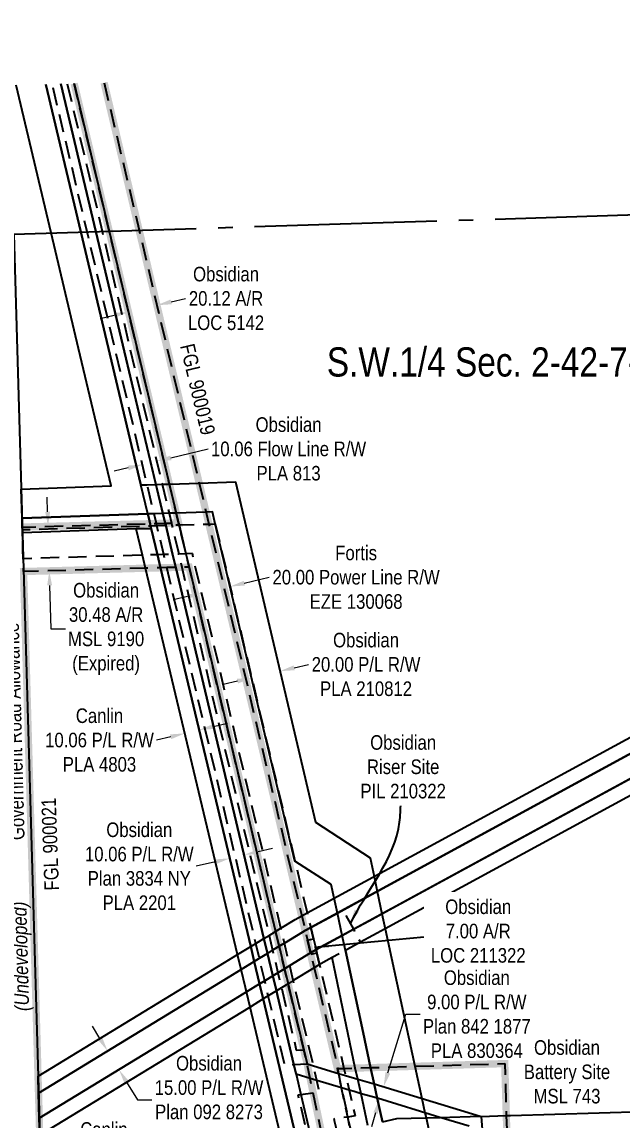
# Model space of a CAD drawing. Extents: x 632269 to 650517, y 5825252 to 5832959.
# Drawn here: x 641387 to 641799, y 5827954 to 5828707 of the extents above; entities that cross this region are included whole.
import ezdxf
from ezdxf.enums import TextEntityAlignment as Align

# ---------------------------------------------------------------- set-up
doc = ezdxf.new("R2010")
doc.units = 0
doc.header["$LTSCALE"] = 5
doc.header["$PDMODE"] = 35
doc.header["$PDSIZE"] = 10
for name, pattern in [('CENTERLINEX3', [5, 2.5, -1, 0.5, -1]), ('foc-ACCESSROAD', [3.75, 2.5, -1.25]), ('foc-FLOWLINE', [3.75, 2.5, -1.25]), ('foc-QUARTERLINE', [33, 25, -3, 2, -3])]:
    doc.linetypes.add(name, pattern=pattern)
doc.layers.get('Defpoints').update_dxf_attribs({"color": 9})
doc.layers.add('AS-TRAPPER BOUNDARY', color=7, linetype='CENTERLINEX3', true_color=0xb85c00, transparency=0.6)
doc.layers.add('AS-TRAPPER-T', color=7, linetype='Continuous', true_color=0xc26100)
for name, color, linetype in [('C-AR', 13, 'foc-ACCESSROAD'), ('C-FLOWLINE', 13, 'foc-FLOWLINE'), ('C-RW', 13, 'Continuous'), ('C-SYMBOL', 7, 'Continuous'), ('C-WS', 13, 'foc-ACCESSROAD'), ('F-EZE', 190, 'foc-FLOWLINE'), ('F-RW', 190, 'Continuous'), ('L-ROAD-T', 7, 'Continuous'), ('L-SEC', 7, 'Continuous'), ('L-SECQ', 8, 'foc-QUARTERLINE')]:
    doc.layers.add(name, color=color, linetype=linetype)
for name, color, linetype, lineweight in [('C-AR-T', 13, 'Continuous', 9), ('C-FLOWLINE-T', 13, 'Continuous', 9), ('C-RW-T', 13, 'Continuous', 9), ('C-WS-T', 13, 'Continuous', 9), ('F-EZE-T', 190, 'Continuous', 9), ('F-RW-T', 190, 'Continuous', 9), ('T-TEXT', 48, 'Continuous', 18)]:
    doc.layers.add(name, color=color, linetype=linetype, lineweight=lineweight)
doc.styles.add('175L', font='ARIALN.TTF', dxfattribs={"height": 20})
doc.styles.add('80CG', font='ARIALN.TTF', dxfattribs={"height": 10})
doc.styles.add('80L', font='ARIALN.TTF', dxfattribs={"height": 10})
doc.styles.add('80LS', font='ARIALNI.TTF', dxfattribs={"height": 10})
doc.dimstyles.new('Compass 5 000', dxfattribs={"dimscale": 5, "dimtxt": 9, "dimasz": 2, "dimexe": 0.2, "dimexo": 0.0625, "dimgap": 0.5, "dimtad": 0, "dimtih": 1, "dimtoh": 1, "dimzin": 0, "dimdsep": 46, "dimtxsty": '80CG', "dimcen": 0.1, "dimse1": 1, "dimse2": 1, "dimclrd": 256, "dimclrt": 256, "dimaunit": 1, "dimadec": 4, "dimazin": 0, "dimtfac": 0.06, "dimtofl": 0, "dimtmove": 0, "dimatfit": 1, "dimfxl": 0.2, "dimtolj": 1, "dimtzin": 0, "dimlwd": -1, "dimarcsym": 0})

# ---------------------------------------------------------------- blocks, each defined once
blk = doc.blocks.new('*D439')
at = {"layer": 'Defpoints', "color": 0, "transparency": 16777216}
for p in [(641530.04, 5828319.53), (641530.14, 5828319.09), (641510.7, 5828314.5)]:
    blk.add_point(p, dxfattribs=at)
at = {"layer": 'F-EZE-T', "transparency": 16777216}
for p, q in [((641539.77, 5828321.83), (641556.82, 5828325.86)), ((641500.87, 5828312.64), (641491.14, 5828310.34))]:
    blk.add_line(p, q, dxfattribs=at)
for points in [[(641539.39, 5828323.45), (641540.15, 5828320.21), (641530.04, 5828319.53)], [(641500.48, 5828314.26), (641501.25, 5828311.02), (641510.6, 5828314.94)]]:
    blk.add_solid(points, dxfattribs=at)
at = {"layer": 'F-EZE-T', "transparency": 16777216, "insert": (641616.41, 5828325.86), "char_height": 10, "attachment_point": 5, "style": '80CG'}
blk.add_mtext('\\A1;Fortis\\P20.00 Power Line R/W\\PEZE 130068', dxfattribs=at)
blk = doc.blocks.new('*D478')
at = {"layer": 'C-AR-T', "transparency": 16777216}
for p, q in [((641489.64, 5828514.66), (641499.37, 5828516.97)), ((641450.66, 5828505.41), (641440.93, 5828503.1))]:
    blk.add_line(p, q, dxfattribs=at)
for points in [[(641489.25, 5828516.28), (641490.02, 5828513.04), (641479.91, 5828512.35)], [(641450.27, 5828507.03), (641451.04, 5828503.78), (641460.39, 5828507.72)]]:
    blk.add_solid(points, dxfattribs=at)
at = {"layer": 'Defpoints', "color": 0, "transparency": 16777216}
for p in [(641459.11, 5828513.1), (641478.63, 5828517.74), (641479.91, 5828512.35)]:
    blk.add_point(p, dxfattribs=at)
at = {"layer": 'C-AR-T', "transparency": 16777216, "insert": (641527.27, 5828516.97), "char_height": 10, "attachment_point": 5, "style": '80CG'}
blk.add_mtext('\\A1;Obsidian\\P20.12 A/R\\PLOC 5142', dxfattribs=at)
blk = doc.blocks.new('*D522')
at = {"layer": 'C-AR-T', "transparency": 16777216}
for p, q in [((641405.01, 5828370.75), (641404.74, 5828380.75)), ((641406.37, 5828320.3), (641407.17, 5828290.48)), ((641407.17, 5828290.48), (641417.17, 5828290.48))]:
    blk.add_line(p, q, dxfattribs=at)
for points in [[(641406.67, 5828370.8), (641403.34, 5828370.71), (641405.28, 5828360.76)], [(641408.03, 5828320.35), (641404.7, 5828320.26), (641406.1, 5828330.3)]]:
    blk.add_solid(points, dxfattribs=at)
at = {"layer": 'Defpoints', "color": 0, "transparency": 16777216}
for p in [(641423.36, 5828361.24), (641406.1, 5828330.3), (641424.18, 5828330.79)]:
    blk.add_point(p, dxfattribs=at)
at = {"layer": 'C-AR-T', "transparency": 16777216, "insert": (641445.07, 5828290.48), "char_height": 10, "attachment_point": 5, "style": '80CG'}
blk.add_mtext('\\A1;Obsidian\\P30.48 A/R\\PMSL 9190\\P(Expired)', dxfattribs=at)
blk = doc.blocks.new('*D544')
at = {"layer": 'C-FLOWLINE-T', "transparency": 16777216}
for p, q in [((641489.47, 5828407.74), (641515.13, 5828413.82)), ((641460.22, 5828400.81), (641450.49, 5828398.5))]:
    blk.add_line(p, q, dxfattribs=at)
for points in [[(641489.09, 5828409.36), (641489.86, 5828406.12), (641479.74, 5828405.43)], [(641459.84, 5828402.43), (641460.6, 5828399.18), (641469.95, 5828403.11)]]:
    blk.add_solid(points, dxfattribs=at)
at = {"layer": 'Defpoints', "color": 0, "transparency": 16777216}
for p in [(641468.12, 5828410.85), (641477.91, 5828413.17), (641479.74, 5828405.43)]:
    blk.add_point(p, dxfattribs=at)
at = {"layer": 'C-FLOWLINE-T', "transparency": 16777216, "insert": (641570.13, 5828413.82), "char_height": 10, "attachment_point": 5, "style": '80CG'}
blk.add_mtext('\\A1;Obsidian\\P10.06 Flow Line R/W\\PPLA 813', dxfattribs=at)
blk = doc.blocks.new('*D571')
at = {"layer": 'C-RW-T', "transparency": 16777216}
for p, q in [((641549.33, 5828137.82), (641559.06, 5828140.14)), ((641520.08, 5828130.86), (641506.9, 5828127.73))]:
    blk.add_line(p, q, dxfattribs=at)
for points in [[(641548.95, 5828139.44), (641549.72, 5828136.2), (641539.6, 5828135.51)], [(641519.69, 5828132.48), (641520.46, 5828129.24), (641529.8, 5828133.18)]]:
    blk.add_solid(points, dxfattribs=at)
at = {"layer": 'Defpoints', "color": 0, "transparency": 16777216}
for p in [(641527.08, 5828144.64), (641536.88, 5828146.97), (641529.8, 5828133.18)]:
    blk.add_point(p, dxfattribs=at)
at = {"layer": 'C-RW-T', "transparency": 16777216, "insert": (641467.82, 5828127.73), "char_height": 10, "attachment_point": 5, "style": '80CG'}
blk.add_mtext('\\A1;Obsidian\\P10.06 P/L R/W\\PPlan 3834 NY\\PPLA 2201', dxfattribs=at)
blk = doc.blocks.new('*D611')
at = {"layer": 'C-RW-T', "transparency": 16777216}
for p, q in [((641440.87, 5828009.71), (641435.66, 5828018.24)), ((641459.11, 5827979.81), (641466.52, 5827967.67)), ((641466.52, 5827967.67), (641476.52, 5827967.67))]:
    blk.add_line(p, q, dxfattribs=at)
for points in [[(641442.3, 5828010.57), (641439.45, 5828008.84), (641446.08, 5828001.17)], [(641460.53, 5827980.68), (641457.68, 5827978.95), (641453.9, 5827988.35)]]:
    blk.add_solid(points, dxfattribs=at)
at = {"layer": 'Defpoints', "color": 0, "transparency": 16777216}
for p in [(641475.93, 5828019.38), (641483.74, 5828006.56), (641453.9, 5827988.35)]:
    blk.add_point(p, dxfattribs=at)
at = {"layer": 'C-RW-T', "transparency": 16777216, "insert": (641515.6, 5827967.67), "char_height": 10, "attachment_point": 5, "style": '80CG'}
blk.add_mtext('\\A1;Obsidian\\P15.00 P/L R/W\\PPlan 092 8273\\PPLA 064782', dxfattribs=at)
blk = doc.blocks.new('*D661')
at = {"layer": 'C-RW-T', "transparency": 16777216}
for p, q in [((641573.92, 5828263.8), (641583.68, 5828266.09)), ((641535.1, 5828254.66), (641525.37, 5828252.37))]:
    blk.add_line(p, q, dxfattribs=at)
for points in [[(641573.54, 5828265.42), (641574.3, 5828262.17), (641564.18, 5828261.5)], [(641534.72, 5828256.28), (641535.49, 5828253.04), (641544.84, 5828256.95)]]:
    blk.add_solid(points, dxfattribs=at)
at = {"layer": 'Defpoints', "color": 0, "transparency": 16777216}
for p in [(641564.18, 5828261.5), (641548.13, 5828242.96), (641567.48, 5828247.52)]:
    blk.add_point(p, dxfattribs=at)
at = {"layer": 'C-RW-T', "transparency": 16777216, "insert": (641623.22, 5828266.09), "char_height": 10, "attachment_point": 5, "style": '80CG'}
blk.add_mtext('\\A1;Obsidian\\P20.00 P/L R/W\\PPLA 210812', dxfattribs=at)
blk = doc.blocks.new('*D663')
at = {"layer": 'Defpoints', "color": 0, "transparency": 16777216}
for p in [(641498.9, 5828219.57), (641499.07, 5828218.87), (641508.69, 5828221.9)]:
    blk.add_point(p, dxfattribs=at)
at = {"layer": 'F-RW-T', "transparency": 16777216}
for p, q in [((641518.59, 5828223.51), (641528.32, 5828225.83)), ((641489.34, 5828216.55), (641479.61, 5828214.24))]:
    blk.add_line(p, q, dxfattribs=at)
for points in [[(641488.95, 5828218.17), (641489.72, 5828214.93), (641499.07, 5828218.87)], [(641518.2, 5828225.13), (641518.97, 5828221.89), (641508.86, 5828221.2)]]:
    blk.add_solid(points, dxfattribs=at)
at = {"layer": 'F-RW-T', "transparency": 16777216, "insert": (641440.53, 5828214.24), "char_height": 10, "attachment_point": 5, "style": '80CG'}
blk.add_mtext('\\A1;Canlin\\P10.06 P/L R/W\\PPLA 4803', dxfattribs=at)
blk = doc.blocks.new('*D673')
at = {"layer": 'C-RW-T', "transparency": 16777216}
for p, q in [((641638.16, 5827986.14), (641650.42, 5828026.33)), ((641650.42, 5828026.33), (641660.42, 5828026.33)), ((641629.78, 5827958.65), (641626.87, 5827949.08))]:
    blk.add_line(p, q, dxfattribs=at)
for points in [[(641636.57, 5827986.63), (641639.76, 5827985.65), (641635.25, 5827976.57)], [(641628.19, 5827959.13), (641631.38, 5827958.16), (641632.7, 5827968.21)]]:
    blk.add_solid(points, dxfattribs=at)
at = {"layer": 'Defpoints', "color": 0, "transparency": 16777216}
for p in [(641635.25, 5827976.57), (641644.21, 5827973.84), (641641.67, 5827965.48)]:
    blk.add_point(p, dxfattribs=at)
at = {"layer": 'C-RW-T', "transparency": 16777216, "insert": (641699.15, 5828026.33), "char_height": 10, "attachment_point": 5, "style": '80CG'}
blk.add_mtext('\\A1;Obsidian\\P9.00 P/L R/W\\PPlan 842 1877\\PPLA 830364', dxfattribs=at)
blk = doc.blocks.new('*D691')
at = {"layer": 'Defpoints', "color": 0, "transparency": 16777216}
for p in [(641499.31, 5827902.49), (641502.22, 5827904.01), (641506.25, 5827889.25)]:
    blk.add_point(p, dxfattribs=at)
at = {"layer": 'F-RW-T', "transparency": 16777216}
for p, q in [((641492.65, 5827922.27), (641482.65, 5827922.27)), ((641497.58, 5827912.87), (641492.65, 5827922.27)), ((641513.8, 5827881.91), (641518.44, 5827873.05))]:
    blk.add_line(p, q, dxfattribs=at)
for points in [[(641499.05, 5827913.65), (641496.1, 5827912.1), (641502.22, 5827904.01)], [(641515.27, 5827882.69), (641512.32, 5827881.14), (641509.15, 5827890.77)]]:
    blk.add_solid(points, dxfattribs=at)
at = {"layer": 'F-RW-T', "transparency": 16777216, "insert": (641443.57, 5827922.27), "char_height": 10, "attachment_point": 5, "style": '80CG'}
blk.add_mtext('\\A1;Canlin\\P15.00 P/L R/W\\PPlan 022 3372\\PPLA 970514', dxfattribs=at)
blk = doc.blocks.new('label_road_undeveloped')
at = {"layer": 'L-ROAD-T', "style": '80L'}
blk.add_text('Government Road Allowance', height=10, dxfattribs=at).set_placement((0, 0), align=Align.MIDDLE_CENTER)
at = {"layer": 'T-TEXT', "style": '80LS'}
blk.add_text('(Undeveloped)', height=10, dxfattribs=at).set_placement((-154.19, 0), align=Align.MIDDLE_CENTER)

msp = doc.modelspace()

# ---------------------------------------------------------------- linework, layer by layer
at = {"layer": 'AS-TRAPPER BOUNDARY', "const_width": 4.998, "flags": 128}
for points in [[(641443.694, 5828664.891), (641467.681, 5828563.854), (641515.51, 5828362.393), (641560.854, 5828171.435), (641603.609, 5827989.03), (641718.286, 5827992.489), (641719.81, 5827941.972), (641724.772, 5827777.508), (641649.183, 5827775.229), (641651.154, 5827765.202), (641927.831, 5827773.458), (641941.145, 5827773.855), (641926.011, 5828315.065), (641933.552, 5828315.279), (641930.275, 5828437.233), (642052.146, 5828440.588), (642055.505, 5828318.636), (641953.755, 5828315.833), (641968.887, 5827774.684), (642307.257, 5827784.683), (642806.932, 5827798.982), (642758.917, 5828248.844), (642695.988, 5828251.498), (642701.392, 5828372.152), (642760.747, 5828369.511), (642769.625, 5828604.685), (642773.74, 5828704.042)], [(641387.633, 5828360.312), (641494.756, 5828363.105), (641423.185, 5828664.295)]]:
    msp.add_lwpolyline(points, dxfattribs=at)
msp.add_lwpolyline([(641404.884, 5827757.872), (641388.505, 5828329.824), (641501.938, 5828332.881), (641561.258, 5828083.162), (641563.686, 5828072.922), (641567.348, 5828057.517), (641569.808, 5828047.191), (641582.871, 5827992.031), (641584.918, 5827982.307), (641593.225, 5827942.884), (641596.315, 5827928.22), (641610.899, 5827859.01), (641621.156, 5827810.337), (641623.232, 5827800.485), (641627.36, 5827780.896), (641630.793, 5827764.595)], close=True, dxfattribs=at)
at = {"layer": 'C-AR', "flags": 128}
msp.add_lwpolyline([(641443.694, 5828664.891), (641467.681, 5828563.854), (641515.51, 5828362.393), (641556.227, 5828190.886), (641560.854, 5828171.435), (641579.187, 5828093.8), (641581.566, 5828083.703), (641585.178, 5828068.449), (641587.634, 5828058.142), (641602.025, 5827997.315), (641603.61, 5827989.03), (641604.303, 5827985.775), (641606.413, 5827975.875), (641610.672, 5827955.885), (641612.48, 5827947.396), (641615.605, 5827932.732), (641628.22, 5827873.564), (641632.406, 5827853.928), (641640.717, 5827814.944), (641642.816, 5827805.097), (641646.709, 5827786.835), (641646.989, 5827785.519), (641649.183, 5827775.229), (641651.154, 5827765.202), (641646.567, 5827765.065), (641630.793, 5827764.595), (641627.36, 5827780.896), (641627.085, 5827782.2), (641625.013, 5827792.033), (641623.232, 5827800.485), (641621.156, 5827810.337), (641596.315, 5827928.22), (641593.225, 5827942.885), (641586.967, 5827972.587), (641584.918, 5827982.307), (641582.823, 5827992.249), (641580.553, 5828001.832), (641571.235, 5828041.15), (641569.802, 5828047.188), (641567.347, 5828057.504), (641563.686, 5828072.922), (641561.253, 5828083.159), (641501.933, 5828332.878), (641499.776, 5828341.927), (641495.059, 5828361.78), (641494.752, 5828363.103), (641494.275, 5828365.105), (641464.129, 5828491.969), (641447.197, 5828563.212), (641423.185, 5828664.295)], dxfattribs=at)
at = {"layer": 'C-AR'}
msp.add_lwpolyline([(641589.566, 5828068.238), (641585.47, 5828067.277), (641585.181, 5828068.45), (641583.168, 5828077.004), (641587.276, 5828077.966), (641588.963, 5828070.639), (641589.566, 5828068.238)], close=True, dxfattribs=at)
at = {"layer": 'C-FLOWLINE', "flags": 128}
msp.add_lwpolyline([(641418.433, 5828664.157), (641432.461, 5828604.961), (641442.389, 5828563.061), (641483.482, 5828389.656), (641488.2, 5828369.747), (641489.804, 5828362.977), (641490.123, 5828361.632), (641494.827, 5828341.779), (641496.966, 5828332.748), (641556.761, 5828080.419), (641559.188, 5828070.177), (641562.841, 5828054.762), (641565.288, 5828044.436), (641575.42, 5828001.68), (641580.554, 5828001.833), (641582.871, 5827992.031), (641573.763, 5827991.565), (641567.52, 5827991.371), (641556.251, 5828038.924), (641553.804, 5828049.25), (641550.151, 5828064.663), (641547.725, 5828074.905), (641486.688, 5828332.471), (641484.557, 5828341.471), (641479.853, 5828361.323), (641479.523, 5828362.708), (641477.938, 5828369.405), (641473.216, 5828389.331), (641432.123, 5828562.74), (641422.668, 5828602.64), (641408.161, 5828663.858)], dxfattribs=at)
at = {"layer": 'C-RW'}
for points in [[(641634.416, 5827952.481), (641630.924, 5827968.728), (641628.745, 5827978.567), (641626.327, 5827989.721), (641621.154, 5828013.822), (641609.054, 5828070.12), (641606.86, 5828080.367), (641603.582, 5828095.674), (641601.307, 5828105.827), (641599.278, 5828115.236), (641574.501, 5828131.337), (641519.879, 5828362.524), (641517.937, 5828370.738), (641513.563, 5828370.593), (641493.137, 5828369.911), (641488.2, 5828369.747), (641483.967, 5828369.605), (641477.938, 5828369.405), (641473.627, 5828369.262), (641387.458, 5828366.391), (641386.887, 5828386.377), (641448.514, 5828388.545), (641426.188, 5828482.797), (641407.373, 5828561.966), (641383.329, 5828663.136)], [(641575.919, 5827938.85), (641552.76, 5828036.795), (641550.285, 5828047.103), (641546.619, 5828062.508), (641544.183, 5828072.745), (641482.412, 5828332.356), (641480.274, 5828341.343), (641475.991, 5828359.344), (641475.55, 5828361.194), (641475.215, 5828362.596), (641474.739, 5828364.595), (641473.627, 5828369.262), (641468.905, 5828389.194), (641445.62, 5828487.487), (641427.673, 5828562.602), (641403.696, 5828663.728)], [(641403.751, 5828663.73), (641427.777, 5828562.605), (641445.645, 5828487.397), (641468.905, 5828389.194), (641473.216, 5828389.331), (641479.234, 5828389.521), (641483.482, 5828389.656), (641488.408, 5828389.812), (641508.847, 5828390.459), (641533.652, 5828391.244), (641588.547, 5828157.976), (641626.035, 5828133.614), (641628.714, 5828120.732), (641630.843, 5828110.499), (641634.045, 5828095.102), (641636.255, 5828084.912), (641656.709, 5827990.632), (641661.495, 5827968.573), (641663.622, 5827958.768), (641664.36, 5827955.367), (641667.588, 5827940.487)], [(641693.881, 5827949.518), (641673.877, 5827955.633), (641631.056, 5827968.723), (641619.86, 5827971.87), (641615.138, 5827973.263), (641611.588, 5827974.326), (641606.412, 5827975.875), (641589.491, 5827980.94), (641584.918, 5827982.307), (641575.273, 5827985.195), (641573.758, 5827991.571), (641562.518, 5828039.097), (641561.761, 5828042.285), (641559.298, 5828052.625), (641555.641, 5828068.013), (641553.208, 5828078.251), (641492.753, 5828332.635), (641490.61, 5828341.653), (641485.892, 5828361.505), (641485.568, 5828362.865), (641455.381, 5828489.896), (641437.933, 5828562.922), (641413.959, 5828664.027)], [(641413.962, 5828664.027), (641437.933, 5828562.922), (641455.381, 5828489.896), (641479.234, 5828389.521), (641483.967, 5828369.605), (641485.569, 5828362.865), (641485.893, 5828361.505), (641490.611, 5828341.653), (641492.753, 5828332.635), (641553.208, 5828078.251), (641555.641, 5828068.013), (641559.302, 5828052.609), (641561.762, 5828042.286), (641562.519, 5828039.098), (641573.763, 5827991.565), (641575.273, 5827985.196), (641578.552, 5827971.345), (641585.704, 5827941.13)], [(641423.185, 5828664.295), (641447.197, 5828563.212), (641464.132, 5828491.971), (641494.28, 5828365.108), (641494.756, 5828363.105), (641495.065, 5828361.78), (641499.783, 5828341.927), (641501.938, 5828332.881), (641561.259, 5828083.162), (641563.691, 5828072.924), (641567.351, 5828057.506), (641569.808, 5828047.191), (641571.243, 5828041.155), (641580.554, 5828001.833), (641582.826, 5827992.236), (641587.143, 5827990.884), (641604.303, 5827985.775), (641609.237, 5827984.277), (641617.484, 5827981.773), (641628.702, 5827978.569), (641701.408, 5827956.406), (641702.137, 5827956.265), (641703.368, 5827941.517)], [(642580.781, 5828598.758), (642192.429, 5828387.271), (642191.371, 5828386.667), (642077.315, 5828324.725), (642059.93, 5828315.315), (642046.785, 5828308.154), (642028.817, 5828298.384), (641955.347, 5828258.422), (641928.016, 5828243.561), (641636.255, 5828084.912), (641619.385, 5828075.732), (641609.08, 5828070.135), (641621.154, 5828013.822), (641626.318, 5827989.716), (641628.716, 5827978.568), (641630.952, 5827968.737), (641634.416, 5827952.481)], [(641927.706, 5828254.833), (641625.254, 5828090.369), (641606.913, 5828080.398), (641588.939, 5828070.625), (641587.113, 5828069.632), (641585.169, 5828068.445), (641570.885, 5828059.71), (641567.348, 5828057.517), (641562.832, 5828054.797), (641559.296, 5828052.634), (641553.795, 5828049.283), (641550.28, 5828047.125), (641541.235, 5828041.633), (641532.312, 5828036.188), (641399.235, 5827955.003), (641398.74, 5827972.283), (641528.678, 5828051.561), (641537.582, 5828056.994), (641546.619, 5828062.508), (641550.151, 5828064.663), (641555.641, 5828068.013), (641559.187, 5828070.177), (641563.69, 5828072.924), (641567.251, 5828075.096), (641579.614, 5828082.64), (641581.545, 5828083.69), (641585.296, 5828085.73), (641603.657, 5828095.715), (641621.998, 5828105.688), (641927.236, 5828271.689)], [(641624.492, 5827950.17), (641619.86, 5827971.87), (641617.484, 5827981.773), (641615.875, 5827989.4), (641599.895, 5828065.131), (641592.146, 5828060.915), (641591.321, 5828060.409), (641587.633, 5828058.142), (641573.331, 5828049.357), (641569.808, 5828047.192), (641565.288, 5828044.436), (641561.762, 5828042.286), (641556.251, 5828038.924), (641552.76, 5828036.795), (641543.691, 5828031.267), (641399.566, 5827943.427), (641399.235, 5827955.003), (641532.32, 5828036.153), (641541.246, 5828041.59), (641550.285, 5828047.103), (641553.804, 5828049.25), (641559.302, 5828052.609), (641562.841, 5828054.762), (641567.352, 5828057.504), (641570.892, 5828059.683), (641585.175, 5828068.445), (641587.113, 5828069.632), (641588.938, 5828070.624), (641595.086, 5828073.964), (641606.86, 5828080.367), (641614.569, 5828084.559), (641625.254, 5828090.37), (641634.039, 5828095.131), (641927.704, 5828254.847)]]:
    msp.add_lwpolyline(points, dxfattribs=at)
msp.add_lwpolyline([(641465.725, 5828359.002), (641387.744, 5828356.406), (641387.683, 5828358.561), (641387.633, 5828360.312), (641387.575, 5828362.333), (641387.459, 5828366.391), (641473.627, 5828369.262), (641474.739, 5828364.595), (641475.215, 5828362.596), (641475.55, 5828361.194), (641475.991, 5828359.344), (641465.725, 5828359.002)], close=True, dxfattribs=at)
at = {"layer": 'C-WS', "flags": 128}
for points in [[(641499.783, 5828341.927), (641501.938, 5828332.881), (641496.966, 5828332.748), (641492.753, 5828332.635), (641486.688, 5828332.471), (641482.412, 5828332.356), (641472.13, 5828332.079), (641388.505, 5828329.824), (641388.255, 5828338.585), (641387.744, 5828356.406), (641387.683, 5828358.561), (641387.633, 5828360.312), (641475.215, 5828362.596), (641479.523, 5828362.708), (641485.568, 5828362.865), (641489.803, 5828362.977), (641494.756, 5828363.105), (641495.065, 5828361.78), (641499.783, 5828341.927)], [(641592.146, 5828060.915), (641591.357, 5828060.431), (641589.566, 5828068.238), (641588.963, 5828070.639), (641587.276, 5828077.966), (641585.391, 5828085.781), (641603.597, 5828095.682), (641607.394, 5828097.747), (641614.569, 5828084.559), (641619.39, 5828075.711), (641609.076, 5828070.132), (641599.895, 5828065.132), (641592.146, 5828060.915)], [(641694.264, 5827776.587), (641694.567, 5827766.497), (641684.566, 5827766.199), (641684.261, 5827776.285), (641649.183, 5827775.229), (641646.989, 5827785.519), (641646.709, 5827786.835), (641642.815, 5827805.097), (641640.716, 5827814.943), (641632.404, 5827853.927), (641628.218, 5827873.563), (641615.603, 5827932.731), (641612.478, 5827947.396), (641610.67, 5827955.884), (641606.412, 5827975.875), (641604.303, 5827985.775), (641603.609, 5827989.03), (641608.083, 5827989.165), (641615.875, 5827989.4), (641626.316, 5827989.715), (641718.286, 5827992.489), (641719.362, 5827956.842), (641719.81, 5827941.972), (641723.495, 5827819.818), (641723.926, 5827805.532), (641724.772, 5827777.508), (641714.87, 5827777.201), (641704.241, 5827776.888), (641694.264, 5827776.587)]]:
    msp.add_lwpolyline(points, close=True, dxfattribs=at)
at = {"layer": 'F-EZE', "flags": 128}
msp.add_lwpolyline([(641519.884, 5828362.524), (641574.501, 5828131.337), (641582.892, 5828095.813), (641585.311, 5828085.736), (641587.228, 5828077.938), (641588.938, 5828070.624), (641589.526, 5828068.215), (641591.321, 5828060.409), (641608.089, 5827989.165), (641609.237, 5827984.277), (641611.588, 5827974.326), (641615.766, 5827956.638), (641610.671, 5827955.885), (641601.187, 5827954.485), (641603.399, 5827945.254), (641606.891, 5827930.675), (641620.777, 5827872.717), (641628.22, 5827873.564), (641677.373, 5827879.157), (641689.988, 5827880.593), (641692.248, 5827860.737), (641679.066, 5827859.237), (641632.405, 5827853.928), (641625.468, 5827853.139), (641634.945, 5827813.585), (641637.29, 5827803.796), (641641.953, 5827784.333), (641646.567, 5827765.065), (641630.793, 5827764.595), (641627.514, 5827764.497), (641626.164, 5827764.457), (641622.502, 5827779.751), (641617.839, 5827799.214), (641615.493, 5827809.003), (641605.464, 5827850.862), (641587.425, 5827926.158), (641583.936, 5827940.719), (641576.665, 5827971.067), (641578.552, 5827971.345), (641586.967, 5827972.587), (641591.313, 5827973.229), (641589.491, 5827980.94), (641587.143, 5827990.884), (641573.331, 5828049.357), (641570.892, 5828059.683), (641567.251, 5828075.096), (641564.831, 5828085.342), (641504.194, 5828342.06), (641499.781, 5828341.927), (641494.827, 5828341.779), (641490.611, 5828341.653), (641484.557, 5828341.471), (641480.274, 5828341.343), (641469.999, 5828341.035), (641388.255, 5828338.585), (641387.744, 5828356.406), (641387.683, 5828358.561), (641475.55, 5828361.194), (641479.853, 5828361.323), (641485.893, 5828361.505), (641490.123, 5828361.632), (641495.064, 5828361.78), (641515.51, 5828362.393), (641519.884, 5828362.524)], close=True, dxfattribs=at)
at = {"layer": 'F-RW'}
for points in [[(641634.474, 5827952.494), (641644.394, 5827954.807), (641673.877, 5827955.633), (641701.408, 5827956.406), (641702.136, 5827956.309), (641719.361, 5827956.882), (641722.16, 5827956.955), (641813.443, 5827959.55), (641826.344, 5827959.911), (641931.098, 5828123.614), (641931.385, 5828124.059), (641944.868, 5828145.133), (641957.677, 5828165.621), (641957.987, 5828166.118), (642046.785, 5828308.154), (642059.93, 5828315.315), (642077.315, 5828324.725), (642191.371, 5828386.667), (642192.429, 5828387.271), (642580.775, 5828598.758)], [(641566.129, 5827936.568), (641543.691, 5828031.267), (641541.236, 5828041.63), (641540.497, 5828044.741), (641537.582, 5828056.994), (641535.146, 5828067.231), (641513.242, 5828159.293), (641472.13, 5828332.079), (641469.999, 5828341.035), (641465.725, 5828359.002), (641475.991, 5828359.344), (641480.274, 5828341.342), (641482.412, 5828332.356), (641544.183, 5828072.745), (641546.619, 5828062.508), (641550.283, 5828047.113), (641552.76, 5828036.795), (641575.919, 5827938.85)], [(641927.234, 5828271.696), (641585.275, 5828085.718), (641581.533, 5828083.683), (641579.614, 5828082.64), (641567.251, 5828075.096), (641563.691, 5828072.924), (641559.188, 5828070.177), (641555.641, 5828068.013), (641550.151, 5828064.663), (641546.619, 5828062.508), (641537.582, 5828056.995), (641528.678, 5828051.562), (641398.74, 5827972.283), (641398.41, 5827983.804), (641526.258, 5828061.807), (641535.147, 5828067.231), (641544.183, 5828072.745), (641547.725, 5828074.905), (641553.208, 5828078.251), (641556.761, 5828080.419), (641561.258, 5828083.162), (641564.83, 5828085.342), (641574.614, 5828091.311), (641579.14, 5828093.772), (641582.891, 5828095.812), (641912.031, 5828274.818)]]:
    msp.add_lwpolyline(points, dxfattribs=at)
at = {"layer": 'L-SEC'}
msp.add_line((641381.891, 5828561.113), (641404.884, 5827757.872), dxfattribs=at)
at = {"layer": 'L-SECQ'}
msp.add_line((641381.892, 5828561.066), (642185.982, 5828586.34), dxfattribs=at)

# ---------------------------------------------------------------- dimensions: what is measured, and where the dimension line sits
at = {"layer": 'C-AR-T', "color": 3}
dim = msp.add_linear_dim(base=(641406.099, 5828330.299), p1=(641423.36, 5828361.244), p2=(641424.181, 5828330.786), angle=271.544411, text='Obsidian\\P30.48 A/R\\PMSL 9190\\P(Expired)', dimstyle='Compass 5 000', dxfattribs=at)
dim.commit()
dim.dimension.update_dxf_attribs({"geometry": '*D522', "text_midpoint": (641445.075, 5828290.485), "dimtype": 161})
at = {"layer": 'C-RW-T'}
for base, p1, p2, angle, text, picture, middle in [((641564.184, 5828261.505), (641548.129, 5828242.964), (641567.476, 5828247.516), 13.242472, 'Obsidian\\P20.00 P/L R/W\\PPLA 210812', '*D661', (641623.215, 5828266.093)), ((641529.804, 5828133.175), (641536.876, 5828146.973), (641527.076, 5828144.641), 193.383894, 'Obsidian\\P10.06 P/L R/W\\PPlan 3834 NY\\PPLA 2201', '*D571', (641467.822, 5828127.727)), ((641635.248, 5827976.574), (641641.666, 5827965.48), (641644.215, 5827973.841), 73.047257, 'Obsidian\\P9.00 P/L R/W\\PPlan 842 1877\\PPLA 830364', '*D673', (641699.151, 5828026.333)), ((641453.899, 5827988.352), (641475.926, 5828019.376), (641483.745, 5828006.559), 301.385515, 'Obsidian\\P15.00 P/L R/W\\PPlan 092 8273\\PPLA 064782', '*D611', (641515.601, 5827967.667))]:
    dim = msp.add_linear_dim(base=base, p1=p1, p2=p2, angle=angle, text=text, dimstyle='Compass 5 000', dxfattribs=at)
    dim.commit()
    dim.dimension.update_dxf_attribs({"geometry": picture, "text_midpoint": middle, "dimtype": 161})
at = {"layer": 'F-EZE-T', "color": 3}
dim = msp.add_linear_dim(base=(641530.036, 5828319.531), p1=(641510.704, 5828314.496), p2=(641530.141, 5828319.088), angle=13.293473, text='Fortis\\P20.00 Power Line R/W\\PEZE 130068', dimstyle='Compass 5 000', dxfattribs=at)
dim.commit()
dim.dimension.update_dxf_attribs({"geometry": '*D439', "text_midpoint": (641616.413, 5828325.86), "dimtype": 161})
at = {"layer": 'F-RW-T'}
dim = msp.add_linear_dim(base=(641502.217, 5827904.014), p1=(641506.252, 5827889.25), p2=(641499.315, 5827902.493), angle=117.649468, text='Canlin\\P15.00 P/L R/W\\PPlan 022 3372\\PPLA 970514', dimstyle='Compass 5 000', dxfattribs=at)
dim.commit()
dim.dimension.update_dxf_attribs({"geometry": '*D691', "text_midpoint": (641443.57, 5827922.271), "dimtype": 161})

# ---------------------------------------------------------------- leaders
at = {"layer": 'C-AR-T', "path_type": 1}
for points in [[(641612.497, 5828088.369), (641646.201, 5828158.057), (641647.076, 5828171.174)], [(641587.815, 5828072.357), (641665.374, 5828079.671)]]:
    msp.add_leader(points, dimstyle='Compass 5 000', override={"dimgap": 0.5, "dimtad": 0}, dxfattribs=at)

# ---------------------------------------------------------------- next in the draw order: texts
at = {"layer": 'AS-TRAPPER-T', "char_height": 9.99669, "width": 63.21004, "attachment_point": 5, "style": '80CG', "bg_fill": 3, "box_fill_scale": 1.15, "bg_fill_color": 256, "bg_fill_true_color": 256, "bg_fill_transparency": 0}
for s, insert, rotation in [('\\A1;FGL 900019', (641507.83, 5828454.688), 283.355356), ('\\A1;FGL 900021', (641406.777, 5828142.945), 92.032506)]:
    msp.add_mtext(s, dxfattribs=dict(at, insert=insert, rotation=rotation))
at = {"layer": 'C-SYMBOL', "color": 3, "insert": (641736.351, 5828483.471), "char_height": 19.9935, "width": 281.44561, "attachment_point": 2, "style": '175L', "bg_fill": 3, "box_fill_scale": 1.15, "bg_fill_color": 256, "bg_fill_true_color": 256, "bg_fill_transparency": 0}
msp.add_mtext('S.W.1/4 Sec. 2-42-7-W.5M.', dxfattribs=at)
at = {"layer": 'C-WS-T', "char_height": 9.99669, "attachment_point": 5, "style": '80CG', "bg_fill": 2}
for s, insert, width in [('\\A1;Obsidian\\PRiser Site\\PPIL 210322', (641648.662, 5828195.907), 58.08213), ('\\A1;Obsidian\\P7.00 A/R\\PLOC 211322', (641700.122, 5828083.287), 64.43746), ('\\A1;Obsidian\\PBattery Site\\PMSL 743', (641760.944, 5827986.785), 58.80495)]:
    msp.add_mtext(s, dxfattribs=dict(at, insert=insert, width=width))

# ---------------------------------------------------------------- next in the draw order: block references
at = {"layer": 'L-ROAD-T', "rotation": 91.53707647304364}
msp.add_blockref('label_road_undeveloped', (641382.235, 5828220.172), dxfattribs=at)

# ---------------------------------------------------------------- next in the draw order: dimensions: what is measured, and where the dimension line sits
at = {"layer": 'C-AR-T'}
dim = msp.add_aligned_dim(p1=(641459.108, 5828513.103), p2=(641478.63, 5828517.738), distance=-5.537, text='Obsidian\\P20.12 A/R\\PLOC 5142', dimstyle='Compass 5 000', dxfattribs=at)
dim.commit()
dim.dimension.update_dxf_attribs({"geometry": '*D478', "text_midpoint": (641527.267, 5828516.97)})
at = {"layer": 'C-FLOWLINE-T'}
dim = msp.add_linear_dim(base=(641479.743, 5828405.433), p1=(641468.118, 5828410.845), p2=(641477.911, 5828413.166), angle=13.331689, text='Obsidian\\P10.06 Flow Line R/W\\PPLA 813', dimstyle='Compass 5 000', dxfattribs=at)
dim.commit()
dim.dimension.update_dxf_attribs({"geometry": '*D544', "text_midpoint": (641570.13, 5828413.82), "dimtype": 161})
at = {"layer": 'F-RW-T'}
dim = msp.add_aligned_dim(p1=(641508.693, 5828221.901), p2=(641498.9, 5828219.571), distance=0.723, text='Canlin\\P10.06 P/L R/W\\PPLA 4803', dimstyle='Compass 5 000', dxfattribs=at)
dim.commit()
dim.dimension.update_dxf_attribs({"geometry": '*D663', "text_midpoint": (641440.527, 5828214.239)})

doc.saveas('drawing.dxf')
